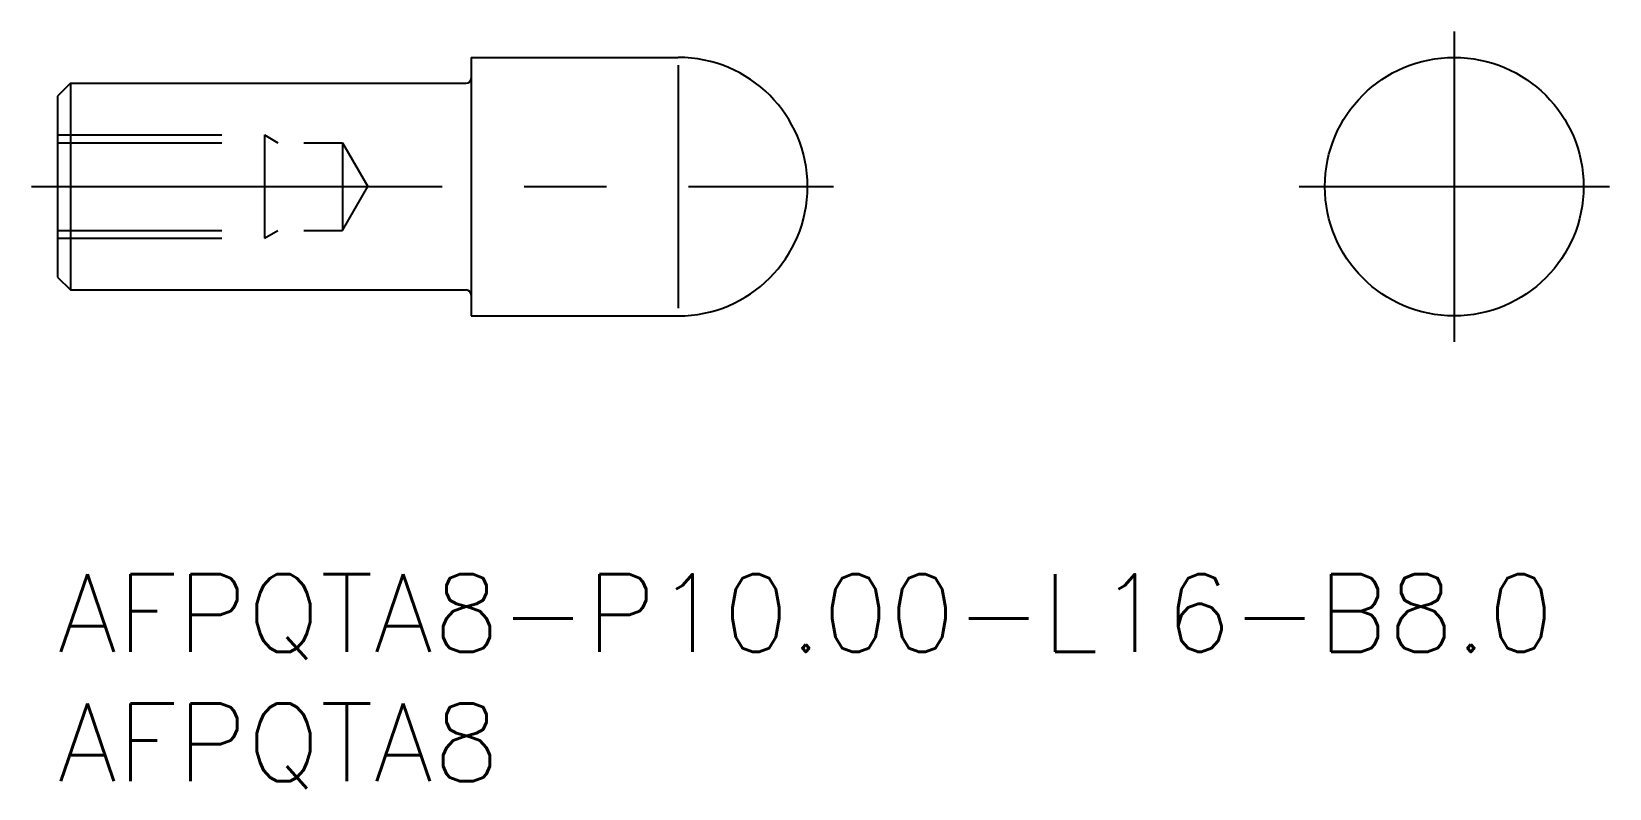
# Model space of a CAD drawing. Extents: x -1 to 60, y -8.3 to 21.
import ezdxf

# ---------------------------------------------------------------- set-up
doc = ezdxf.new("R2010")
doc.units = 0
doc.header["$LTSCALE"] = 0.5
doc.linetypes.add('CENTER', pattern=[50.8, 31.75, -6.35, 6.35, -6.35])
doc.linetypes.add('DASHED', pattern=[19.05, 12.7, -6.35])
for name, color, linetype in [('MSM_CENTER', 1, 'CENTER'), ('MSM_CONTINUOUS', 7, 'CONTINUOUS'), ('MSM_DASHED', 4, 'DASHED'), ('MSM_NARROW', 5, 'CONTINUOUS'), ('MSM_PART_NUMBER', 7, 'CONTINUOUS')]:
    doc.layers.add(name, color=color, linetype=linetype)
doc.styles.get("Standard").update_dxf_attribs({"font": 'txt.shx', "height": 3, "bigfont": 'bigfont.shx'})

# ---------------------------------------------------------------- blocks, each defined once
blk = doc.blocks.new('*U16')
at = {"layer": 'MSM_PART_NUMBER'}
blk.add_text('AFPQTA8-P10.00-L16-B8.0', height=3, dxfattribs=at).set_placement((0, -3))
blk = doc.blocks.new('*U17')
at = {"layer": 'MSM_PART_NUMBER'}
blk.add_text('AFPQTA8', height=3, dxfattribs=at).set_placement((0, -8))

msp = doc.modelspace()

# ---------------------------------------------------------------- linework, layer by layer
at = {"layer": 'MSM_CENTER'}
for p, q in [((54, 21), (54, 9)), ((-1, 15), (30, 15)), ((48, 15), (60, 15))]:
    msp.add_line(p, q, dxfattribs=at)
at = {"layer": 'MSM_CONTINUOUS'}
for p, q in [((16, 20), (16, 10)), ((16, 20), (24, 20)), ((0.5, 19), (0, 18.5)), ((0.5, 19), (0.5, 11)), ((0.5, 19), (15.8, 19)), ((0, 18.5), (0, 11.5)), ((0, 11.5), (0.5, 11)), ((0.5, 11), (15.8, 11)), ((16, 10), (24, 10))]:
    msp.add_line(p, q, dxfattribs=at)
msp.add_circle((54, 15), 5, dxfattribs=at)
for centre, radius, start, end in [((24, 15), 5, 270, 90), ((15.8, 19.2), 0.2, 270, 0), ((15.8, 10.8), 0.2, 0, 90)]:
    msp.add_arc(centre, radius, start, end, dxfattribs=at)
at = {"layer": 'MSM_DASHED'}
for p, q in [((0, 17), (8, 17)), ((0, 16.7), (11.019, 16.7)), ((8, 17), (8.52, 16.7)), ((8, 17), (8, 13)), ((11.019, 16.7), (12, 15)), ((11.019, 16.7), (11.019, 13.3)), ((11.019, 13.3), (12, 15)), ((0, 13.3), (11.019, 13.3)), ((0, 13), (8, 13)), ((8, 13), (8.52, 13.3))]:
    msp.add_line(p, q, dxfattribs=at)
at = {"layer": 'MSM_NARROW'}
msp.add_line((24, 19.7), (24, 10.3), dxfattribs=at)

# ---------------------------------------------------------------- block references
at = {"layer": 'MSM_CONTINUOUS'}
for name in ['*U16', '*U17']:
    msp.add_blockref(name, (0, 0), dxfattribs=at)

doc.saveas('drawing.dxf')
